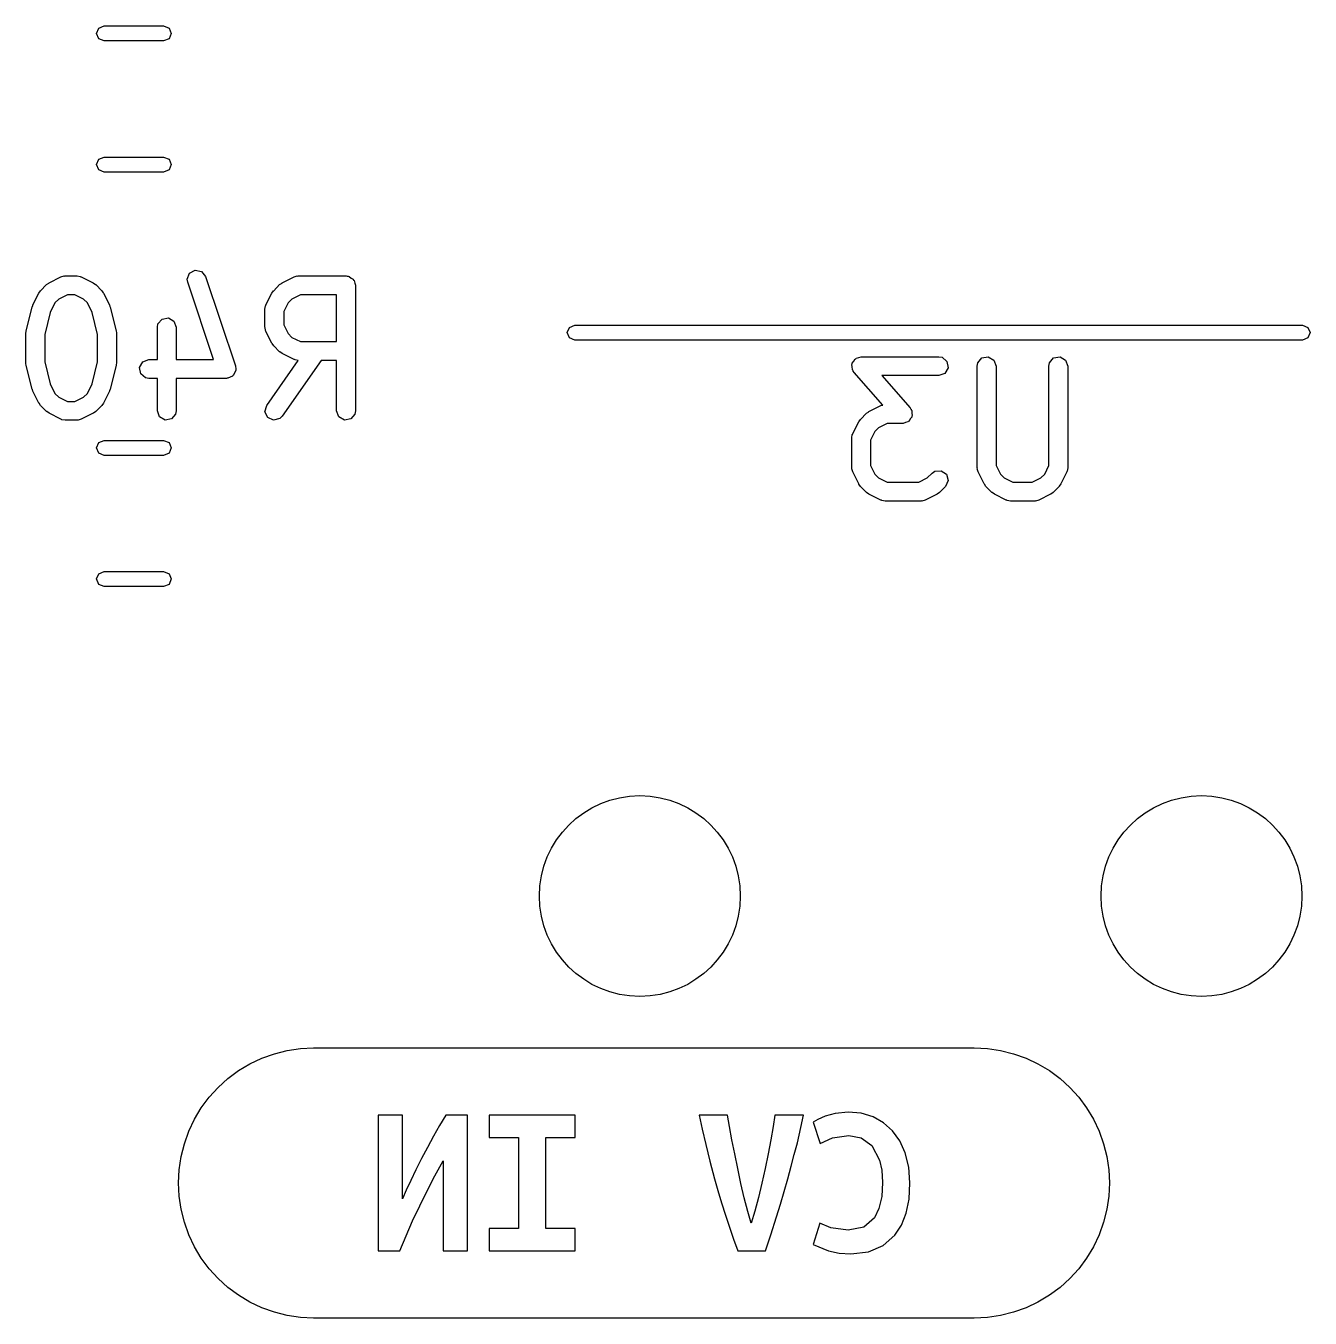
# Model space of a CAD drawing. Extents: x 123.3 to 169.7, y -142.3 to -47.
# Drawn here: x 146.46 to 156.69, y -142.3 to -132 of the extents above; entities that cross this region are included whole.
import ezdxf

# ---------------------------------------------------------------- set-up
doc = ezdxf.new("R2010")
doc.units = 0
doc.layers.add('BLACK', color=7, linetype='CONTINUOUS')

msp = doc.modelspace()

# ---------------------------------------------------------------- linework, layer by layer
at = {"layer": 'BLACK', "linetype": 'CONTINUOUS'}
for p, q in [((147.023, -132.065), (147.04, -132.023)), ((147.04, -132.108), (147.023, -132.065)), ((147.04, -132.023), (147.083, -132.005)), ((147.083, -132.005), (147.557, -132.005)), ((147.557, -132.005), (147.6, -132.023)), ((147.6, -132.023), (147.617, -132.065)), ((147.617, -132.065), (147.6, -132.108)), ((147.083, -132.125), (147.04, -132.108)), ((147.557, -132.125), (147.083, -132.125)), ((147.6, -132.108), (147.557, -132.125)), ((147.023, -133.111), (147.04, -133.068)), ((147.04, -133.153), (147.023, -133.111)), ((147.04, -133.068), (147.083, -133.05)), ((147.083, -133.05), (147.557, -133.05)), ((147.557, -133.05), (147.6, -133.068)), ((147.6, -133.068), (147.617, -133.111)), ((147.617, -133.111), (147.6, -133.153)), ((147.083, -133.171), (147.04, -133.153)), ((147.557, -133.171), (147.083, -133.171)), ((147.6, -133.153), (147.557, -133.171)), ((146.642, -134.054), (146.644, -134.053)), ((146.644, -134.053), (146.739, -134.005)), ((146.739, -134.005), (146.764, -133.998)), ((146.764, -133.998), (146.768, -133.999)), ((146.768, -133.999), (146.772, -133.997)), ((146.772, -133.997), (146.868, -133.997)), ((146.868, -133.997), (146.893, -134.002)), ((146.893, -134.002), (146.897, -134.005)), ((146.897, -134.005), (146.901, -134.005)), ((146.901, -134.005), (146.996, -134.053)), ((146.996, -134.053), (147.014, -134.066)), ((147.745, -134.023), (147.764, -133.975)), ((147.749, -134.048), (147.745, -134.023)), ((147.954, -134.664), (147.749, -134.048)), ((147.764, -133.975), (147.809, -133.951)), ((147.809, -133.951), (147.859, -133.961)), ((147.859, -133.961), (147.891, -134.001)), ((147.891, -134.001), (148.129, -134.715)), ((148.5, -134.054), (148.501, -134.053)), ((148.501, -134.053), (148.596, -134.005)), ((148.596, -134.005), (148.621, -133.998)), ((148.621, -133.998), (148.625, -133.999)), ((148.625, -133.999), (148.63, -133.997)), ((148.63, -133.997), (149.01, -133.997)), ((149.01, -133.997), (149.02, -133.999)), ((149.02, -133.999), (149.023, -133.999)), ((149.023, -133.999), (149.026, -134)), ((149.026, -134), (149.036, -134.002)), ((149.036, -134.002), (149.051, -134.014)), ((149.051, -134.014), (149.068, -134.024)), ((149.068, -134.024), (149.07, -134.031)), ((149.07, -134.031), (149.075, -134.035)), ((149.075, -134.035), (149.079, -134.054)), ((146.515, -134.229), (146.562, -134.134)), ((146.562, -134.134), (146.576, -134.116)), ((146.576, -134.115), (146.624, -134.067)), ((146.576, -134.116), (146.576, -134.115)), ((146.624, -134.067), (146.642, -134.054)), ((146.79, -134.147), (146.722, -134.182)), ((146.85, -134.147), (146.79, -134.147)), ((146.918, -134.182), (146.85, -134.147)), ((147.014, -134.066), (147.016, -134.067)), ((147.016, -134.067), (147.064, -134.115)), ((147.064, -134.115), (147.076, -134.133)), ((147.076, -134.133), (147.078, -134.134)), ((147.078, -134.134), (147.125, -134.229)), ((148.372, -134.229), (148.42, -134.134)), ((148.42, -134.134), (148.433, -134.116)), ((148.433, -134.116), (148.434, -134.115)), ((148.434, -134.115), (148.481, -134.067)), ((148.481, -134.067), (148.5, -134.054)), ((148.647, -134.147), (148.579, -134.182)), ((148.935, -134.147), (148.647, -134.147)), ((148.935, -134.521), (148.935, -134.147)), ((149.079, -134.054), (149.085, -134.072)), ((149.085, -134.072), (149.085, -135.072)), ((146.462, -134.435), (146.509, -134.245)), ((146.509, -134.245), (146.514, -134.233)), ((146.514, -134.233), (146.515, -134.229)), ((146.691, -134.212), (146.653, -134.289)), ((146.722, -134.182), (146.691, -134.212)), ((146.949, -134.212), (146.918, -134.182)), ((146.987, -134.289), (146.949, -134.212)), ((147.125, -134.229), (147.129, -134.242)), ((147.129, -134.242), (147.131, -134.245)), ((147.131, -134.245), (147.178, -134.435)), ((148.364, -134.263), (148.369, -134.237)), ((148.369, -134.237), (148.371, -134.234)), ((148.371, -134.234), (148.372, -134.229)), ((148.548, -134.212), (148.514, -134.281)), ((148.579, -134.182), (148.548, -134.212)), ((146.653, -134.289), (146.609, -134.463)), ((147.031, -134.463), (146.987, -134.289)), ((147.511, -134.38), (147.544, -134.341)), ((147.544, -134.341), (147.595, -134.332)), ((147.595, -134.332), (147.639, -134.358)), ((147.639, -134.358), (147.657, -134.406)), ((148.364, -134.406), (148.364, -134.263)), ((148.514, -134.281), (148.514, -134.388)), ((146.459, -134.453), (146.462, -134.439)), ((146.459, -134.691), (146.459, -134.453)), ((146.462, -134.439), (146.462, -134.435)), ((146.609, -134.463), (146.609, -134.682)), ((147.031, -134.682), (147.031, -134.463)), ((147.178, -134.435), (147.18, -134.45)), ((147.18, -134.45), (147.181, -134.453)), ((147.181, -134.453), (147.181, -134.691)), ((147.507, -134.406), (147.511, -134.38)), ((147.507, -134.664), (147.507, -134.406)), ((147.657, -134.406), (147.657, -134.664)), ((148.366, -134.41), (148.364, -134.406)), ((148.365, -134.414), (148.366, -134.41)), ((148.372, -134.439), (148.365, -134.414)), ((148.42, -134.534), (148.372, -134.439)), ((148.514, -134.388), (148.548, -134.457)), ((148.548, -134.457), (148.579, -134.487)), ((150.772, -134.449), (150.79, -134.407)), ((150.79, -134.491), (150.772, -134.449)), ((150.79, -134.407), (150.832, -134.389)), ((150.832, -134.389), (156.632, -134.389)), ((156.632, -134.389), (156.674, -134.407)), ((156.674, -134.407), (156.692, -134.449)), ((156.692, -134.449), (156.674, -134.491)), ((148.421, -134.536), (148.42, -134.534)), ((148.434, -134.554), (148.421, -134.536)), ((148.481, -134.602), (148.434, -134.554)), ((148.579, -134.487), (148.647, -134.521)), ((148.647, -134.521), (148.935, -134.521)), ((150.832, -134.509), (150.79, -134.491)), ((156.632, -134.509), (150.832, -134.509)), ((156.674, -134.491), (156.632, -134.509)), ((147.391, -134.682), (147.439, -134.664)), ((147.439, -134.664), (147.507, -134.664)), ((147.657, -134.664), (147.954, -134.664)), ((148.378, -135.029), (148.628, -134.671)), ((148.483, -134.602), (148.481, -134.602)), ((148.501, -134.616), (148.483, -134.602)), ((148.811, -134.671), (148.5, -135.115)), ((148.596, -134.663), (148.501, -134.616)), ((148.6, -134.664), (148.596, -134.663)), ((148.604, -134.667), (148.6, -134.664)), ((148.628, -134.671), (148.604, -134.667)), ((148.935, -134.671), (148.811, -134.671)), ((148.935, -135.072), (148.935, -134.671)), ((153.056, -134.676), (153.066, -134.659)), ((153.066, -134.659), (153.072, -134.657)), ((153.072, -134.657), (153.076, -134.652)), ((153.076, -134.652), (153.095, -134.648)), ((153.095, -134.648), (153.114, -134.641)), ((153.114, -134.641), (153.734, -134.641)), ((153.734, -134.641), (153.759, -134.646)), ((153.759, -134.646), (153.798, -134.679)), ((154.044, -134.691), (154.077, -134.651)), ((154.077, -134.651), (154.127, -134.643)), ((154.127, -134.643), (154.172, -134.668)), ((154.172, -134.668), (154.189, -134.716)), ((154.615, -134.691), (154.648, -134.651)), ((154.648, -134.651), (154.699, -134.643)), ((154.699, -134.643), (154.743, -134.668)), ((154.743, -134.668), (154.761, -134.716)), ((146.46, -134.695), (146.459, -134.691)), ((146.462, -134.71), (146.46, -134.695)), ((146.509, -134.9), (146.462, -134.71)), ((146.609, -134.682), (146.653, -134.856)), ((146.987, -134.856), (147.031, -134.682)), ((147.178, -134.71), (147.131, -134.9)), ((147.181, -134.691), (147.178, -134.706)), ((147.178, -134.706), (147.178, -134.71)), ((147.365, -134.726), (147.391, -134.682)), ((147.374, -134.777), (147.365, -134.726)), ((148.122, -134.77), (148.114, -134.789)), ((148.132, -134.752), (148.122, -134.77)), ((148.129, -134.715), (148.133, -134.741)), ((148.133, -134.741), (148.131, -134.746)), ((148.131, -134.746), (148.132, -134.752)), ((153.041, -134.703), (153.044, -134.698)), ((153.044, -134.723), (153.041, -134.703)), ((153.043, -134.692), (153.056, -134.676)), ((153.044, -134.698), (153.043, -134.692)), ((153.045, -134.743), (153.044, -134.723)), ((153.049, -134.751), (153.045, -134.743)), ((153.05, -134.754), (153.049, -134.751)), ((153.052, -134.756), (153.05, -134.754)), ((153.058, -134.766), (153.052, -134.756)), ((153.286, -135.026), (153.058, -134.766)), ((153.782, -134.774), (153.734, -134.791)), ((153.807, -134.729), (153.782, -134.774)), ((153.798, -134.679), (153.807, -134.729)), ((154.039, -134.716), (154.044, -134.691)), ((154.039, -135.526), (154.039, -134.716)), ((154.189, -134.716), (154.189, -135.508)), ((154.611, -134.716), (154.615, -134.691)), ((154.611, -135.508), (154.611, -134.716)), ((154.761, -134.716), (154.761, -135.526)), ((146.653, -134.856), (146.691, -134.933)), ((146.949, -134.933), (146.987, -134.856)), ((147.413, -134.81), (147.374, -134.777)), ((147.439, -134.814), (147.413, -134.81)), ((147.507, -134.814), (147.439, -134.814)), ((147.507, -135.072), (147.507, -134.814)), ((148.058, -134.814), (147.657, -134.814)), ((147.657, -134.814), (147.657, -135.072)), ((148.063, -134.812), (148.058, -134.814)), ((148.069, -134.813), (148.063, -134.812)), ((148.087, -134.803), (148.069, -134.813)), ((148.106, -134.796), (148.087, -134.803)), ((148.109, -134.792), (148.106, -134.796)), ((148.114, -134.789), (148.109, -134.792)), ((153.734, -134.791), (153.28, -134.791)), ((153.28, -134.791), (153.504, -135.048)), ((146.511, -134.903), (146.509, -134.9)), ((146.515, -134.915), (146.511, -134.903)), ((146.562, -135.011), (146.515, -134.915)), ((146.691, -134.933), (146.722, -134.963)), ((146.722, -134.963), (146.79, -134.997)), ((146.85, -134.997), (146.918, -134.963)), ((146.918, -134.963), (146.949, -134.933)), ((147.125, -134.915), (147.078, -135.011)), ((147.126, -134.912), (147.125, -134.915)), ((147.131, -134.9), (147.126, -134.912)), ((146.564, -135.012), (146.562, -135.011)), ((146.576, -135.03), (146.564, -135.012)), ((146.624, -135.078), (146.576, -135.03)), ((146.626, -135.078), (146.624, -135.078)), ((146.644, -135.092), (146.626, -135.078)), ((146.79, -134.997), (146.85, -134.997)), ((147.016, -135.078), (146.998, -135.091)), ((147.064, -135.03), (147.016, -135.078)), ((147.078, -135.011), (147.064, -135.029)), ((147.064, -135.029), (147.064, -135.03)), ((147.524, -135.121), (147.507, -135.072)), ((147.657, -135.072), (147.652, -135.098)), ((148.364, -135.079), (148.378, -135.029)), ((148.386, -135.125), (148.364, -135.079)), ((148.953, -135.121), (148.935, -135.072)), ((149.085, -135.072), (149.081, -135.098)), ((153.157, -135.092), (153.175, -135.079)), ((153.175, -135.079), (153.176, -135.078)), ((153.176, -135.078), (153.271, -135.03)), ((153.271, -135.03), (153.286, -135.026)), ((153.504, -135.048), (153.51, -135.058)), ((153.51, -135.058), (153.513, -135.06)), ((153.513, -135.06), (153.513, -135.063)), ((153.513, -135.063), (153.518, -135.07)), ((153.518, -135.07), (153.518, -135.09)), ((146.739, -135.139), (146.644, -135.092)), ((146.743, -135.14), (146.739, -135.139)), ((146.747, -135.143), (146.743, -135.14)), ((146.772, -135.147), (146.747, -135.143)), ((146.868, -135.147), (146.772, -135.147)), ((146.872, -135.146), (146.868, -135.147)), ((146.876, -135.147), (146.872, -135.146)), ((146.901, -135.139), (146.876, -135.147)), ((146.996, -135.092), (146.901, -135.139)), ((146.998, -135.091), (146.996, -135.092)), ((147.569, -135.146), (147.524, -135.121)), ((147.619, -135.137), (147.569, -135.146)), ((147.652, -135.098), (147.619, -135.137)), ((148.433, -135.147), (148.386, -135.125)), ((148.482, -135.134), (148.433, -135.147)), ((148.5, -135.115), (148.482, -135.134)), ((148.997, -135.146), (148.953, -135.121)), ((149.048, -135.137), (148.997, -135.146)), ((149.081, -135.098), (149.048, -135.137)), ((153.047, -135.254), (153.095, -135.159)), ((153.095, -135.159), (153.108, -135.141)), ((153.108, -135.141), (153.109, -135.14)), ((153.109, -135.14), (153.157, -135.092)), ((153.323, -135.172), (153.254, -135.207)), ((153.448, -135.172), (153.323, -135.172)), ((153.467, -135.165), (153.448, -135.172)), ((153.487, -135.161), (153.467, -135.165)), ((153.49, -135.157), (153.487, -135.161)), ((153.496, -135.155), (153.49, -135.157)), ((153.506, -135.137), (153.496, -135.155)), ((153.519, -135.122), (153.506, -135.137)), ((153.518, -135.09), (153.522, -135.11)), ((153.522, -135.11), (153.519, -135.116)), ((153.519, -135.116), (153.519, -135.122)), ((153.039, -135.288), (153.044, -135.262)), ((153.039, -135.526), (153.039, -135.288)), ((153.044, -135.262), (153.047, -135.259)), ((153.047, -135.259), (153.047, -135.254)), ((153.224, -135.237), (153.189, -135.306)), ((153.254, -135.207), (153.224, -135.237)), ((147.023, -135.368), (147.04, -135.325)), ((147.04, -135.41), (147.023, -135.368)), ((147.04, -135.325), (147.083, -135.308)), ((147.083, -135.308), (147.557, -135.308)), ((147.557, -135.308), (147.6, -135.325)), ((147.6, -135.325), (147.617, -135.368)), ((147.617, -135.368), (147.6, -135.41)), ((153.189, -135.306), (153.189, -135.508)), ((147.083, -135.427), (147.04, -135.41)), ((147.557, -135.427), (147.083, -135.427)), ((147.6, -135.41), (147.557, -135.427)), ((153.041, -135.53), (153.039, -135.526)), ((153.04, -135.534), (153.041, -135.53)), ((153.047, -135.559), (153.04, -135.534)), ((153.095, -135.655), (153.047, -135.559)), ((153.189, -135.508), (153.224, -135.577)), ((153.224, -135.577), (153.254, -135.607)), ((153.641, -135.607), (153.68, -135.568)), ((153.68, -135.568), (153.702, -135.553)), ((153.702, -135.553), (153.753, -135.549)), ((153.753, -135.549), (153.795, -135.578)), ((153.795, -135.578), (153.808, -135.628)), ((154.041, -135.53), (154.039, -135.526)), ((154.04, -135.534), (154.041, -135.53)), ((154.047, -135.559), (154.04, -135.534)), ((154.095, -135.655), (154.047, -135.559)), ((154.189, -135.508), (154.224, -135.577)), ((154.224, -135.577), (154.254, -135.607)), ((154.546, -135.607), (154.577, -135.577)), ((154.577, -135.577), (154.611, -135.508)), ((154.753, -135.559), (154.705, -135.655)), ((154.756, -135.552), (154.753, -135.555)), ((154.753, -135.555), (154.753, -135.559)), ((154.761, -135.526), (154.756, -135.552)), ((153.096, -135.656), (153.095, -135.655)), ((153.109, -135.674), (153.096, -135.656)), ((153.157, -135.722), (153.109, -135.674)), ((153.254, -135.607), (153.323, -135.641)), ((153.323, -135.641), (153.573, -135.641)), ((153.573, -135.641), (153.641, -135.607)), ((153.787, -135.674), (153.739, -135.722)), ((153.808, -135.628), (153.787, -135.674)), ((154.096, -135.656), (154.095, -135.655)), ((154.109, -135.674), (154.096, -135.656)), ((154.157, -135.722), (154.109, -135.674)), ((154.254, -135.607), (154.323, -135.641)), ((154.323, -135.641), (154.478, -135.641)), ((154.478, -135.641), (154.546, -135.607)), ((154.691, -135.674), (154.644, -135.722)), ((154.692, -135.673), (154.691, -135.674)), ((154.705, -135.655), (154.692, -135.673)), ((153.158, -135.722), (153.157, -135.722)), ((153.176, -135.736), (153.158, -135.722)), ((153.271, -135.783), (153.176, -135.736)), ((153.276, -135.784), (153.271, -135.783)), ((153.279, -135.787), (153.276, -135.784)), ((153.305, -135.791), (153.279, -135.787)), ((153.591, -135.791), (153.305, -135.791)), ((153.595, -135.79), (153.591, -135.791)), ((153.599, -135.791), (153.595, -135.79)), ((153.624, -135.783), (153.599, -135.791)), ((153.719, -135.736), (153.624, -135.783)), ((153.721, -135.735), (153.719, -135.736)), ((153.739, -135.722), (153.721, -135.735)), ((154.158, -135.722), (154.157, -135.722)), ((154.176, -135.736), (154.158, -135.722)), ((154.271, -135.783), (154.176, -135.736)), ((154.276, -135.784), (154.271, -135.783)), ((154.279, -135.787), (154.276, -135.784)), ((154.305, -135.791), (154.279, -135.787)), ((154.495, -135.791), (154.305, -135.791)), ((154.5, -135.79), (154.495, -135.791)), ((154.504, -135.791), (154.5, -135.79)), ((154.529, -135.783), (154.504, -135.791)), ((154.624, -135.736), (154.529, -135.783)), ((154.625, -135.735), (154.624, -135.736)), ((154.644, -135.722), (154.625, -135.735)), ((147.023, -136.412), (147.04, -136.37)), ((147.04, -136.455), (147.023, -136.412)), ((147.04, -136.37), (147.083, -136.352)), ((147.083, -136.352), (147.557, -136.352)), ((147.557, -136.352), (147.6, -136.37)), ((147.6, -136.37), (147.617, -136.412)), ((147.617, -136.412), (147.6, -136.455)), ((147.083, -136.472), (147.04, -136.455)), ((147.557, -136.472), (147.083, -136.472)), ((147.6, -136.455), (147.557, -136.472)), ((148.245, -140.274), (148.34, -140.229)), ((148.34, -140.229), (148.44, -140.194)), ((148.44, -140.194), (148.542, -140.168)), ((148.542, -140.168), (148.647, -140.153)), ((148.647, -140.153), (148.752, -140.147)), ((148.752, -140.147), (154.016, -140.147)), ((154.016, -140.147), (154.121, -140.153)), ((154.121, -140.153), (154.226, -140.168)), ((154.226, -140.168), (154.328, -140.194)), ((154.328, -140.194), (154.428, -140.229)), ((154.428, -140.229), (154.523, -140.274)), ((148.069, -140.392), (148.154, -140.329)), ((148.154, -140.329), (148.245, -140.274)), ((154.523, -140.274), (154.614, -140.329)), ((154.614, -140.329), (154.699, -140.392)), ((147.991, -140.463), (148.069, -140.392)), ((154.699, -140.392), (154.777, -140.463)), ((147.92, -140.541), (147.991, -140.463)), ((154.777, -140.463), (154.848, -140.541)), ((147.803, -140.716), (147.857, -140.626)), ((147.857, -140.626), (147.92, -140.541)), ((154.848, -140.541), (154.911, -140.626)), ((154.911, -140.626), (154.965, -140.716)), ((147.758, -140.812), (147.803, -140.716)), ((149.459, -140.684), (149.265, -140.684)), ((149.265, -140.684), (149.265, -141.765)), ((149.459, -141.35), (149.459, -140.684)), ((149.805, -140.684), (149.756, -140.765)), ((149.977, -140.684), (149.805, -140.684)), ((149.977, -141.765), (149.977, -140.684)), ((150.837, -140.684), (150.15, -140.684)), ((150.15, -140.684), (150.15, -140.863)), ((150.837, -140.863), (150.837, -140.684)), ((151.825, -140.684), (151.848, -140.795)), ((152.05, -140.684), (151.825, -140.684)), ((152.066, -140.775), (152.05, -140.684)), ((152.427, -140.684), (152.414, -140.775)), ((152.654, -140.684), (152.427, -140.684)), ((152.634, -140.782), (152.654, -140.684)), ((152.769, -140.718), (152.733, -140.739)), ((152.733, -140.739), (152.789, -140.91)), ((152.827, -140.691), (152.769, -140.718)), ((152.908, -140.67), (152.827, -140.691)), ((153.012, -140.66), (152.908, -140.67)), ((153.115, -140.669), (153.012, -140.66)), ((153.209, -140.698), (153.115, -140.669)), ((153.293, -140.744), (153.209, -140.698)), ((153.364, -140.808), (153.293, -140.744)), ((154.965, -140.716), (155.01, -140.812)), ((147.722, -140.911), (147.758, -140.812)), ((149.756, -140.765), (149.707, -140.851)), ((151.848, -140.795), (151.876, -140.918)), ((152.085, -140.88), (152.066, -140.775)), ((152.414, -140.775), (152.396, -140.879)), ((152.606, -140.904), (152.634, -140.782)), ((152.886, -140.865), (153.016, -140.847)), ((153.016, -140.847), (153.115, -140.865)), ((153.423, -140.888), (153.364, -140.808)), ((155.01, -140.812), (155.046, -140.911)), ((147.696, -141.014), (147.722, -140.911)), ((149.658, -140.941), (149.612, -141.03)), ((149.707, -140.851), (149.658, -140.941)), ((150.15, -140.863), (150.384, -140.863)), ((150.384, -140.863), (150.384, -141.587)), ((150.601, -141.587), (150.601, -140.863)), ((150.601, -140.863), (150.837, -140.863)), ((151.876, -140.918), (151.909, -141.051)), ((152.107, -140.993), (152.085, -140.88)), ((152.396, -140.879), (152.374, -140.992)), ((152.582, -140.996), (152.606, -140.904)), ((152.789, -140.91), (152.886, -140.865)), ((153.115, -140.865), (153.2, -140.926)), ((153.2, -140.926), (153.261, -141.041)), ((153.466, -140.985), (153.423, -140.888)), ((155.046, -140.911), (155.072, -141.014)), ((147.681, -141.118), (147.696, -141.014)), ((149.612, -141.03), (149.567, -141.118)), ((149.719, -141.167), (149.784, -141.048)), ((149.784, -141.048), (149.784, -141.765)), ((151.909, -141.051), (151.946, -141.19)), ((152.131, -141.11), (152.107, -140.993)), ((152.374, -140.992), (152.35, -141.108)), ((152.557, -141.091), (152.582, -140.996)), ((153.261, -141.041), (153.279, -141.121)), ((153.494, -141.097), (153.466, -140.985)), ((155.072, -141.014), (155.087, -141.118)), ((147.676, -141.224), (147.681, -141.118)), ((149.567, -141.118), (149.526, -141.203)), ((152.156, -141.227), (152.131, -141.11)), ((152.35, -141.108), (152.323, -141.225)), ((152.53, -141.19), (152.557, -141.091)), ((153.279, -141.121), (153.285, -141.219)), ((153.503, -141.224), (153.494, -141.097)), ((155.087, -141.118), (155.092, -141.224)), ((147.681, -141.33), (147.676, -141.224)), ((149.526, -141.203), (149.49, -141.282)), ((149.657, -141.287), (149.719, -141.167)), ((151.946, -141.19), (151.973, -141.285)), ((152.183, -141.342), (152.156, -141.227)), ((152.323, -141.225), (152.296, -141.34)), ((152.502, -141.291), (152.53, -141.19)), ((153.285, -141.219), (153.278, -141.333)), ((153.496, -141.352), (153.503, -141.224)), ((155.092, -141.224), (155.087, -141.33)), ((147.696, -141.434), (147.681, -141.33)), ((149.49, -141.282), (149.459, -141.35)), ((149.598, -141.406), (149.657, -141.287)), ((151.973, -141.285), (152.002, -141.382)), ((152.211, -141.45), (152.183, -141.342)), ((152.296, -141.34), (152.267, -141.449)), ((152.472, -141.392), (152.502, -141.291)), ((153.278, -141.333), (153.256, -141.427)), ((153.473, -141.464), (153.496, -141.352)), ((155.087, -141.33), (155.072, -141.434)), ((147.722, -141.537), (147.696, -141.434)), ((149.541, -141.526), (149.598, -141.406)), ((152.002, -141.382), (152.033, -141.48)), ((152.239, -141.545), (152.211, -141.45)), ((152.267, -141.449), (152.239, -141.545)), ((152.441, -141.493), (152.472, -141.392)), ((153.256, -141.427), (153.221, -141.503)), ((153.435, -141.56), (153.473, -141.464)), ((155.072, -141.434), (155.046, -141.537)), ((147.758, -141.636), (147.722, -141.537)), ((149.488, -141.646), (149.541, -141.526)), ((152.033, -141.48), (152.065, -141.577)), ((152.396, -141.637), (152.441, -141.493)), ((152.785, -141.544), (152.731, -141.713)), ((152.874, -141.582), (152.785, -141.544)), ((153.221, -141.503), (153.137, -141.577)), ((153.383, -141.641), (153.435, -141.56)), ((155.046, -141.537), (155.01, -141.636)), ((147.803, -141.732), (147.758, -141.636)), ((149.438, -141.765), (149.488, -141.646)), ((150.384, -141.587), (150.15, -141.587)), ((150.15, -141.587), (150.15, -141.765)), ((150.837, -141.587), (150.601, -141.587)), ((150.837, -141.765), (150.837, -141.587)), ((152.065, -141.577), (152.097, -141.672)), ((152.097, -141.672), (152.131, -141.765)), ((152.352, -141.765), (152.396, -141.637)), ((153.012, -141.601), (152.874, -141.582)), ((153.137, -141.577), (153.012, -141.601)), ((153.29, -141.723), (153.383, -141.641)), ((155.01, -141.636), (154.965, -141.732)), ((147.857, -141.822), (147.803, -141.732)), ((149.265, -141.765), (149.438, -141.765)), ((149.784, -141.765), (149.977, -141.765)), ((150.15, -141.765), (150.837, -141.765)), ((152.131, -141.765), (152.352, -141.765)), ((152.731, -141.713), (152.854, -141.764)), ((152.854, -141.764), (152.938, -141.782)), ((153.033, -141.788), (153.174, -141.772)), ((153.174, -141.772), (153.29, -141.723)), ((154.965, -141.732), (154.911, -141.822)), ((147.92, -141.907), (147.857, -141.822)), ((152.938, -141.782), (153.033, -141.788)), ((154.911, -141.822), (154.848, -141.907)), ((147.991, -141.985), (147.92, -141.907)), ((154.848, -141.907), (154.777, -141.985)), ((148.069, -142.056), (147.991, -141.985)), ((148.154, -142.119), (148.069, -142.056)), ((154.699, -142.056), (154.614, -142.119)), ((154.777, -141.985), (154.699, -142.056)), ((148.245, -142.174), (148.154, -142.119)), ((148.34, -142.219), (148.245, -142.174)), ((154.523, -142.174), (154.428, -142.219)), ((154.614, -142.119), (154.523, -142.174)), ((148.44, -142.254), (148.34, -142.219)), ((148.542, -142.28), (148.44, -142.254)), ((148.647, -142.295), (148.542, -142.28)), ((154.226, -142.28), (154.121, -142.295)), ((154.328, -142.254), (154.226, -142.28)), ((154.428, -142.219), (154.328, -142.254)), ((148.752, -142.301), (148.647, -142.295)), ((154.016, -142.301), (148.752, -142.301)), ((154.121, -142.295), (154.016, -142.301))]:
    msp.add_line(p, q, dxfattribs=at)
at = {"layer": 'BLACK'}
for centre in [(151.351, -138.938), (155.826, -138.938)]:
    msp.add_circle(centre, 0.8, dxfattribs=at)

doc.saveas('drawing.dxf')
